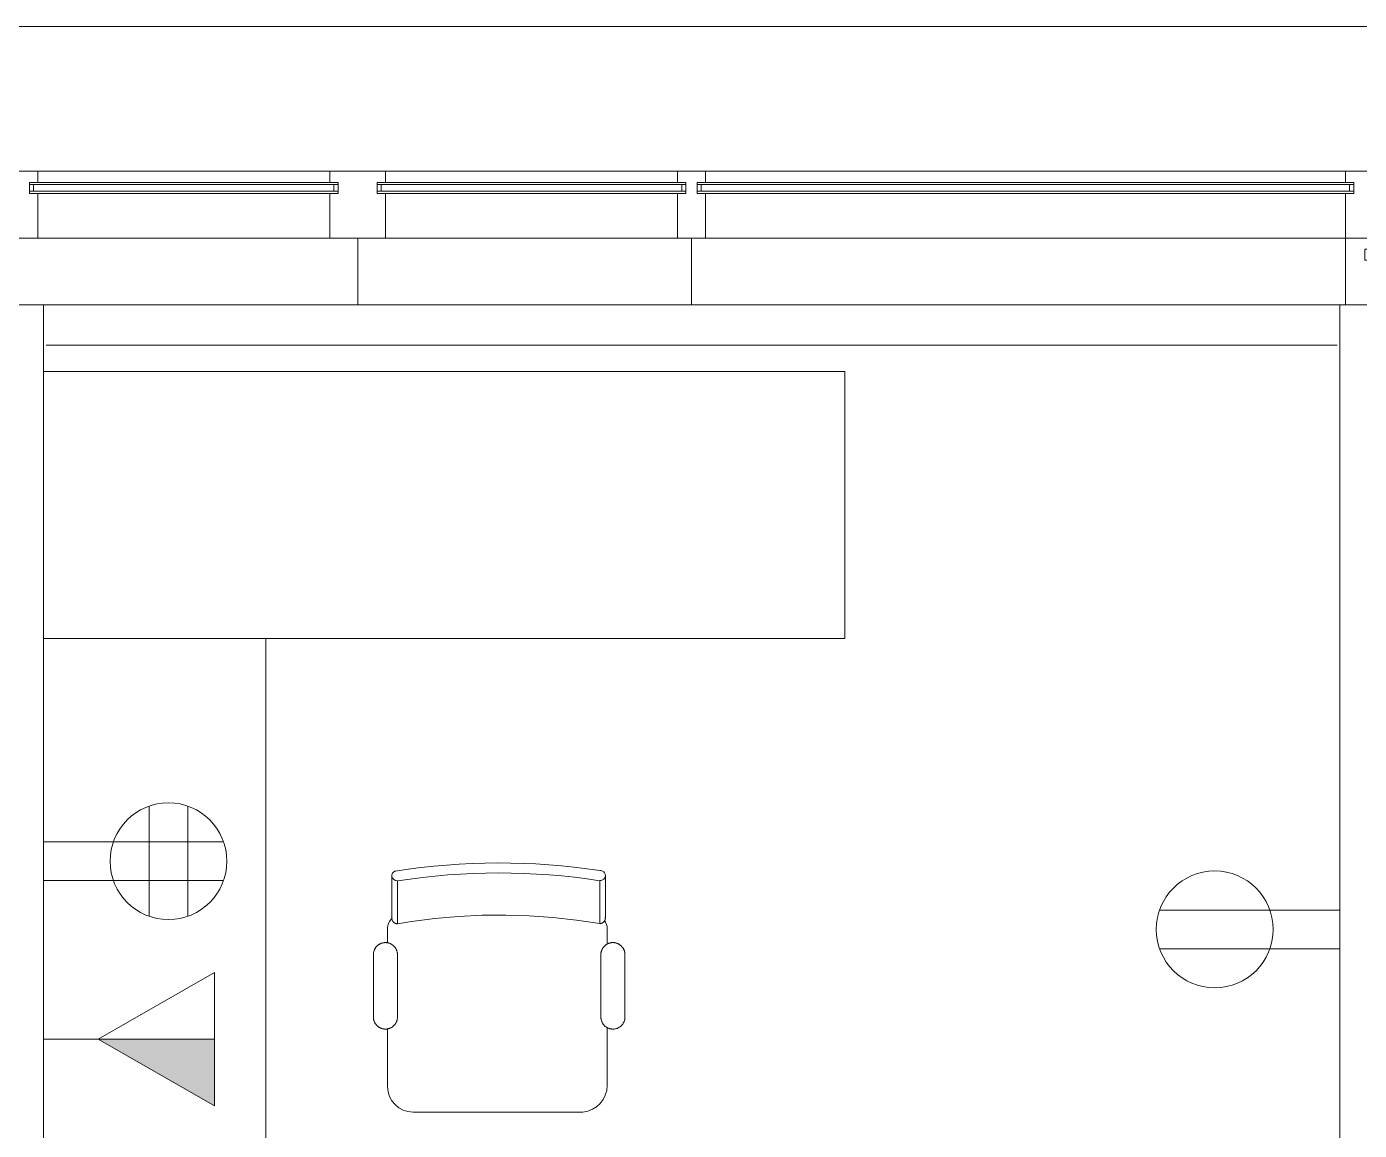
# Model space of a CAD drawing. Header units: inches. Extents: x 1 to 4637, y -664 to 702.
# Drawn here: x 1768.3 to 1888, y 603.2 to 702.4 of the extents above; entities that cross this region are included whole.
import ezdxf

# ---------------------------------------------------------------- set-up
doc = ezdxf.new("R2010")
doc.units = ezdxf.units.IN
doc.header["$MEASUREMENT"] = 0
for name, color, linetype, lineweight in [('A-ANNO-NOTE', 131, 'Continuous', 20), ('A-WALL', 113, 'Continuous', 50), ('B-BASE', 7, 'Continuous', 9), ('I-FURN', 30, 'Continuous', 9), ('I-WALL', 2, 'Continuous', 9), ('NABCA_dwg', 8, 'Continuous', 9), ('NB-WIND-EXT', 7, 'Continuous', 9), ('NB-WIND-MULL', 7, 'Continuous', 9), ('NB-WIND-SILL', 7, 'Continuous', 9)]:
    doc.layers.add(name, color=color, linetype=linetype, lineweight=lineweight)

# ---------------------------------------------------------------- blocks, each defined once
blk = doc.blocks.new('Desk - Group 3 - No Side Chairs-V3-New Construction - Tel_Data_Elec Plan')
at = {"layer": 'I-FURN'}
for p, q in [((0, 72), (72, 72)), ((72, 72), (72, 48)), ((72, 48), (0, 48)), ((0, 48), (20, 48)), ((20, 48), (20, 0)), ((31.82, 26.24), (31.82, 22.37)), ((49.99, 22.39), (49.99, 26.25)), ((30.92, 21.91), (30.92, 20.66)), ((50.66, 20.54), (50.66, 21.91)), ((29.65, 19.6), (29.65, 13.99)), ((31.81, 13.99), (31.81, 19.6)), ((50.09, 19.6), (50.09, 13.99)), ((52.26, 13.99), (52.26, 19.6)), ((30.92, 12.93), (30.92, 7.75)), ((50.66, 7.86), (50.66, 13.04)), ((33.22, 5.45), (48.47, 5.45))]:
    blk.add_line(p, q, dxfattribs=at)
at = {"layer": 'I-FURN', "flags": 128}
for points in [[(31.31, 26.69), (31.31, 26.06), (31.31, 25.48), (31.31, 24.95), (31.31, 24.49), (31.31, 24.08), (31.31, 23.73), (31.31, 23.44), (31.31, 23.21), (31.31, 23.04), (31.31, 22.93), (31.31, 22.88), (31.31, 22.88)], [(50.5, 22.9), (50.5, 22.93), (50.5, 23.02), (50.5, 23.17), (50.5, 23.38), (50.5, 23.65), (50.5, 23.98), (50.5, 24.37), (50.5, 24.82), (50.5, 25.33), (50.5, 25.89), (50.5, 26.51), (50.5, 26.71)], [(31.31, 22.88), (31.31, 22.91), (31.31, 23), (31.31, 23.08)], [(31.59, 22.43), (31.57, 22.44), (31.55, 22.45), (31.53, 22.46), (31.52, 22.47), (31.5, 22.48), (31.49, 22.5), (31.47, 22.51), (31.46, 22.53), (31.44, 22.54), (31.43, 22.56), (31.42, 22.57), (31.4, 22.59), (31.39, 22.6), (31.38, 22.62), (31.37, 22.64), (31.36, 22.66), (31.35, 22.68), (31.35, 22.69), (31.34, 22.71), (31.33, 22.73), (31.33, 22.75), (31.32, 22.77), (31.32, 22.79), (31.32, 22.81), (31.31, 22.83), (31.31, 22.85), (31.31, 22.87), (31.31, 22.88)], [(49.99, 22.39), (47.89, 22.71), (45.78, 22.94), (43.66, 23.09), (41.54, 23.16), (39.42, 23.14), (37.3, 23.04), (35.18, 22.85), (33.07, 22.58), (31.82, 22.37)], [(50.5, 22.9), (50.5, 22.88), (50.5, 22.86), (50.49, 22.84), (50.49, 22.82), (50.49, 22.8), (50.48, 22.78), (50.48, 22.76), (50.47, 22.74), (50.47, 22.72), (50.46, 22.7), (50.45, 22.68), (50.44, 22.66), (50.43, 22.64), (50.42, 22.63), (50.41, 22.61), (50.4, 22.59), (50.38, 22.58), (50.37, 22.56), (50.36, 22.55), (50.34, 22.53), (50.33, 22.52), (50.31, 22.5), (50.3, 22.49), (50.28, 22.48), (50.26, 22.47), (50.25, 22.46), (50.23, 22.45), (50.21, 22.44), (50.19, 22.43), (50.17, 22.42), (50.16, 22.42), (50.14, 22.41), (50.12, 22.4), (50.1, 22.4), (50.08, 22.4), (50.06, 22.39), (50.04, 22.39), (50.02, 22.39), (50, 22.39), (49.99, 22.39)], [(50.5, 23.1), (50.5, 22.97), (50.5, 22.91), (50.5, 22.9)], [(31.82, 22.37), (31.8, 22.37), (31.78, 22.37), (31.76, 22.38), (31.74, 22.38), (31.72, 22.38), (31.7, 22.39), (31.68, 22.39), (31.66, 22.4), (31.64, 22.4), (31.62, 22.41), (31.6, 22.42), (31.59, 22.43)], [(31.81, 19.6), (31.81, 19.64), (31.81, 19.68), (31.81, 19.73), (31.8, 19.77), (31.79, 19.81), (31.78, 19.86), (31.77, 19.9), (31.76, 19.94), (31.74, 19.98), (31.73, 20.02), (31.71, 20.06), (31.69, 20.1), (31.67, 20.14), (31.65, 20.17), (31.63, 20.21), (31.6, 20.24), (31.57, 20.28), (31.55, 20.31), (31.52, 20.34), (31.49, 20.37), (31.45, 20.4), (31.42, 20.43), (31.39, 20.46), (31.35, 20.48), (31.32, 20.51), (31.28, 20.53), (31.24, 20.55), (31.2, 20.57), (31.16, 20.59), (31.12, 20.61), (31.08, 20.62), (31.04, 20.64), (31, 20.65), (30.96, 20.66), (30.92, 20.66), (30.87, 20.67), (30.83, 20.68), (30.79, 20.68), (30.74, 20.68), (30.7, 20.68), (30.66, 20.68), (30.61, 20.67), (30.57, 20.67), (30.53, 20.66), (30.49, 20.65), (30.44, 20.64), (30.4, 20.63), (30.36, 20.62), (30.32, 20.6), (30.28, 20.58), (30.24, 20.56), (30.2, 20.54), (30.17, 20.52), (30.13, 20.5), (30.1, 20.47), (30.06, 20.45), (30.03, 20.42), (30, 20.39), (29.96, 20.36), (29.93, 20.33), (29.91, 20.3), (29.88, 20.26), (29.85, 20.23), (29.83, 20.19), (29.8, 20.16), (29.78, 20.12), (29.76, 20.08), (29.74, 20.04), (29.73, 20), (29.71, 19.96), (29.7, 19.92), (29.69, 19.88), (29.68, 19.84), (29.67, 19.79), (29.66, 19.75), (29.66, 19.71), (29.65, 19.66), (29.65, 19.62), (29.65, 19.6)], [(52.26, 19.6), (52.26, 19.64), (52.26, 19.69), (52.25, 19.73), (52.25, 19.77), (52.24, 19.81), (52.23, 19.86), (52.22, 19.9), (52.21, 19.94), (52.19, 19.98), (52.18, 20.02), (52.16, 20.06), (52.14, 20.1), (52.12, 20.14), (52.1, 20.17), (52.07, 20.21), (52.05, 20.25), (52.02, 20.28), (51.99, 20.31), (51.96, 20.35), (51.93, 20.38), (51.9, 20.41), (51.87, 20.43), (51.83, 20.46), (51.8, 20.49), (51.76, 20.51), (51.73, 20.53), (51.69, 20.55), (51.65, 20.57), (51.61, 20.59), (51.57, 20.61), (51.53, 20.62), (51.49, 20.64), (51.45, 20.65), (51.4, 20.66), (51.36, 20.67), (51.32, 20.67), (51.28, 20.68), (51.23, 20.68), (51.19, 20.68), (51.15, 20.68), (51.1, 20.68), (51.06, 20.68), (51.02, 20.67), (50.97, 20.66), (50.93, 20.65), (50.89, 20.64), (50.85, 20.63), (50.81, 20.62), (50.77, 20.6), (50.73, 20.58), (50.69, 20.57), (50.65, 20.54), (50.61, 20.52), (50.58, 20.5), (50.54, 20.47), (50.51, 20.45), (50.47, 20.42), (50.44, 20.39), (50.41, 20.36), (50.38, 20.33), (50.35, 20.3), (50.32, 20.26), (50.3, 20.23), (50.27, 20.19), (50.25, 20.16), (50.23, 20.12), (50.21, 20.08), (50.19, 20.04), (50.17, 20), (50.16, 19.96), (50.14, 19.92), (50.13, 19.88), (50.12, 19.84), (50.11, 19.79), (50.1, 19.75), (50.1, 19.71), (50.1, 19.67), (50.09, 19.62), (50.09, 19.6)], [(29.65, 13.99), (29.65, 13.95), (29.65, 13.9), (29.66, 13.86), (29.66, 13.82), (29.67, 13.78), (29.68, 13.73), (29.69, 13.69), (29.7, 13.65), (29.72, 13.61), (29.74, 13.57), (29.75, 13.53), (29.77, 13.49), (29.79, 13.45), (29.82, 13.42), (29.84, 13.38), (29.86, 13.34), (29.89, 13.31), (29.92, 13.28), (29.95, 13.24), (29.98, 13.21), (30.01, 13.18), (30.04, 13.16), (30.08, 13.13), (30.11, 13.1), (30.15, 13.08), (30.18, 13.06), (30.22, 13.04), (30.26, 13.02), (30.3, 13), (30.34, 12.98), (30.38, 12.97), (30.42, 12.95), (30.46, 12.94), (30.51, 12.93), (30.55, 12.92), (30.59, 12.92), (30.63, 12.91), (30.68, 12.91), (30.72, 12.91), (30.76, 12.91), (30.81, 12.91), (30.85, 12.91), (30.89, 12.92), (30.94, 12.93), (30.98, 12.94), (31.02, 12.95), (31.06, 12.96), (31.1, 12.97), (31.14, 12.99), (31.18, 13.01), (31.22, 13.02), (31.26, 13.05), (31.3, 13.07), (31.33, 13.09), (31.37, 13.12), (31.4, 13.14), (31.44, 13.17), (31.47, 13.2), (31.5, 13.23), (31.53, 13.26), (31.56, 13.29), (31.59, 13.33), (31.61, 13.36), (31.64, 13.4), (31.66, 13.43), (31.68, 13.47), (31.7, 13.51), (31.72, 13.55), (31.74, 13.59), (31.75, 13.63), (31.77, 13.67), (31.78, 13.71), (31.79, 13.75), (31.8, 13.79), (31.8, 13.84), (31.81, 13.88), (31.81, 13.92), (31.81, 13.97), (31.81, 13.99)], [(50.09, 13.99), (50.09, 13.95), (50.1, 13.9), (50.1, 13.86), (50.11, 13.82), (50.12, 13.77), (50.12, 13.73), (50.14, 13.69), (50.15, 13.65), (50.16, 13.61), (50.18, 13.57), (50.2, 13.53), (50.22, 13.49), (50.24, 13.45), (50.26, 13.41), (50.28, 13.38), (50.31, 13.34), (50.33, 13.31), (50.36, 13.28), (50.39, 13.24), (50.42, 13.21), (50.45, 13.18), (50.49, 13.15), (50.52, 13.13), (50.56, 13.1), (50.59, 13.08), (50.63, 13.06), (50.67, 13.03), (50.71, 13.01), (50.74, 13), (50.78, 12.98), (50.83, 12.96), (50.87, 12.95), (50.91, 12.94), (50.95, 12.93), (50.99, 12.92), (51.04, 12.92), (51.08, 12.91), (51.12, 12.91), (51.17, 12.91), (51.21, 12.91), (51.25, 12.91), (51.3, 12.91), (51.34, 12.92), (51.38, 12.93), (51.42, 12.93), (51.47, 12.95), (51.51, 12.96), (51.55, 12.97), (51.59, 12.99), (51.63, 13), (51.67, 13.02), (51.71, 13.04), (51.74, 13.07), (51.78, 13.09), (51.82, 13.11), (51.85, 13.14), (51.88, 13.17), (51.92, 13.2), (51.95, 13.23), (51.98, 13.26), (52.01, 13.29), (52.03, 13.32), (52.06, 13.36), (52.08, 13.39), (52.11, 13.43), (52.13, 13.47), (52.15, 13.51), (52.17, 13.55), (52.18, 13.59), (52.2, 13.63), (52.21, 13.67), (52.22, 13.71), (52.24, 13.75), (52.24, 13.79), (52.25, 13.84), (52.26, 13.88), (52.26, 13.92), (52.26, 13.97), (52.26, 13.99)]]:
    blk.add_lwpolyline(points, dxfattribs=at)
at = {"layer": 'I-FURN'}
for centre, radius, start, end in [((32.24, 21.91), 1.32, 132.1873, 180), ((49.34, 21.91), 1.32, 360, 35.7227), ((33.22, 7.75), 2.3, 180, 270), ((48.24, 7.86), 2.42, 275.3193, 360)]:
    blk.add_arc(centre, radius, start, end, dxfattribs=at)
for centre, major_axis, ratio, start_param, end_param in [((40.95, -20.81), (54.09, 0), 0.899459, 1.402966, 1.74368), ((31.82, 26.69), (0.507, 0), 0.899459, 1.913366, 4.712389), ((40.95, -20.81), (53.09, 0), 0.899459, 1.399774, 1.74371), ((49.99, 26.71), (-0.507, 0), 0.899459, 1.570796, 4.712389), ((31.82, 23.08), (0.507, 0), 0.99468, 2.996027, 3.185649), ((49.99, 23.1), (-0.507, 0), 0.99468, 2.879793, 3.141593)]:
    blk.add_ellipse(centre, major_axis=major_axis, ratio=ratio, start_param=start_param, end_param=end_param, dxfattribs=at)
blk = doc.blocks.new('NABCA_dwg_MA-2900-8th-120718_dwg-2391440-New Construction - Test Fit Plan-2421454-New Construction - Tel_Data_Elec Plan')
at = {"layer": 'B-BASE', "flags": 128}
blk.add_lwpolyline([(-5935.21, -3896.6), (-5935.21, -3904.1), (-8374.21, -3904.1), (-8374.21, -2881.08), (-8378.21, -2881.08), (-8378.21, -2538.1), (-5818.21, -2538.1), (-5818.21, -2548.1)], dxfattribs=at)
at = {"layer": 'NB-WIND-EXT'}
for p, q in [((-7604.96, -2552.1), (-7632.71, -2552.1)), ((-7604.96, -2552.3), (-7632.71, -2552.3)), ((-7604.96, -2552.9), (-7632.71, -2552.9)), ((-7632.34, -2552.9), (-7632.34, -2552.3)), ((-7605.34, -2552.9), (-7605.34, -2552.3)), ((-7601.46, -2552.1), (-7573.71, -2552.1)), ((-7601.46, -2552.3), (-7573.71, -2552.3)), ((-7601.46, -2552.9), (-7573.71, -2552.9)), ((-7601.09, -2552.9), (-7601.09, -2552.3)), ((-7574.09, -2552.9), (-7574.09, -2552.3)), ((-7572.71, -2552.1), (-7514.46, -2552.1)), ((-7572.71, -2552.3), (-7513.71, -2552.3)), ((-7572.71, -2552.9), (-7513.71, -2552.9)), ((-7572.34, -2552.9), (-7572.34, -2552.3)), ((-7514.09, -2552.9), (-7514.09, -2552.3)), ((-7604.96, -2553.1), (-7632.71, -2553.1)), ((-7601.46, -2553.1), (-7573.71, -2553.1)), ((-7572.71, -2553.1), (-7514.46, -2553.1))]:
    blk.add_line(p, q, dxfattribs=at)
at = {"layer": 'NB-WIND-MULL', "flags": 128}
for points in [[(-7632.71, -2553.1), (-7632.71, -2552.1), (-7631.96, -2552.1), (-7631.96, -2551.1), (-7634.46, -2551.1), (-7634.46, -2552.1), (-7633.71, -2552.1), (-7633.71, -2553.1), (-7634.46, -2553.1), (-7634.46, -2557.1), (-7631.96, -2557.1), (-7631.96, -2553.1)], [(-7604.96, -2553.1), (-7604.96, -2552.1), (-7605.71, -2552.1), (-7605.71, -2551.1), (-7600.71, -2551.1), (-7600.71, -2552.1), (-7601.46, -2552.1), (-7601.46, -2553.1), (-7600.71, -2553.1), (-7600.71, -2557.1), (-7605.71, -2557.1), (-7605.71, -2553.1)], [(-7572.71, -2553.1), (-7572.71, -2552.1), (-7571.96, -2552.1), (-7571.96, -2551.1), (-7574.46, -2551.1), (-7574.46, -2552.1), (-7573.71, -2552.1), (-7573.71, -2553.1), (-7574.46, -2553.1), (-7574.46, -2557.1), (-7571.96, -2557.1), (-7571.96, -2553.1)], [(-7514.46, -2551.1), (-7514.46, -2552.1), (-7513.71, -2552.1), (-7513.71, -2553.1), (-7514.46, -2553.1), (-7514.46, -2557.1), (-7511.96, -2557.1), (-7511.96, -2551.1)]]:
    blk.add_lwpolyline(points, close=True, dxfattribs=at)
for points in [[(-7574.46, -2557.1), (-7574.46, -2553.1), (-7573.71, -2553.1), (-7573.71, -2552.1), (-7574.46, -2552.1), (-7574.46, -2551.1), (-7571.96, -2551.1), (-7571.96, -2552.1), (-7572.71, -2552.1), (-7572.71, -2553.1), (-7571.96, -2553.1), (-7571.96, -2557.1), (-7514.46, -2557.1), (-7514.46, -2563.1)], [(-7514.46, -2557.1), (-7511.96, -2557.1), (-7511.96, -2558.1), (-7512.71, -2558.1), (-7512.71, -2559.1), (-7511.96, -2559.1), (-7511.96, -2563.1)]]:
    blk.add_lwpolyline(points, dxfattribs=at)
at = {"layer": 'NB-WIND-SILL'}
for p, q in [((-7605.71, -2551.1), (-7631.96, -2551.1)), ((-7600.71, -2551.1), (-7574.46, -2551.1)), ((-7571.97, -2551.1), (-7514.46, -2551.1)), ((-7605.71, -2557.1), (-7631.96, -2557.1)), ((-7600.71, -2557.1), (-7574.46, -2557.1)), ((-7573.21, -2557.1), (-7573.21, -2563.1))]:
    blk.add_line(p, q, dxfattribs=at)
at = {"layer": 'NB-WIND-SILL', "flags": 128}
for points in [[(-7603.21, -2557.1), (-7603.21, -2561.1), (-7603.21, -2557.1), (-7603.21, -2563.1)], [(-7515.21, -2563.1), (-7631.21, -2563.1), (-7574.96, -2563.1)], [(-7515.21, -2566.73), (-7631.21, -2566.73), (-7574.96, -2566.73)]]:
    blk.add_lwpolyline(points, dxfattribs=at)
blk = doc.blocks.new('NABCA_dwg-2391440-New Construction - Tel_Data_Elec Plan')
at = {"layer": 'A-WALL', "color": 250, "lineweight": 20}
for p, q in [((2471.27, 677.4), (2471.02, 677.4)), ((2587.52, 677.4), (2587.27, 677.4))]:
    blk.add_line(p, q, dxfattribs=at)
blk.add_blockref('NABCA_dwg_MA-2900-8th-120718_dwg-2391440-New Construction - Test Fit Plan-2421454-New Construction - Tel_Data_Elec Plan', (10102.48, 3240.5))

msp = doc.modelspace()

# ---------------------------------------------------------------- hatches: boundary and pattern name
at = {"layer": 'A-ANNO-NOTE', "lineweight": 9}
msp.add_hatch(color=256, dxfattribs=at).paths.add_polyline_path([(1785.16, 605.4), (1785.16, 611.4), (1774.7, 611.4), (1777.14, 610)], flags=0)

# ---------------------------------------------------------------- linework, layer by layer
at = {"layer": 'A-ANNO-NOTE'}
for p, q in [((1779.29, 622.45), (1779.29, 632.35)), ((1782.77, 622.45), (1782.77, 632.35)), ((1769.79, 629.14), (1785.98, 629.14)), ((1769.79, 625.66), (1785.98, 625.66)), ((1886.29, 623.01), (1870.09, 623.01)), ((1886.29, 619.53), (1870.09, 619.53)), ((1774.7, 611.4), (1785.16, 617.4)), ((1785.16, 605.4), (1785.16, 617.4)), ((1769.79, 611.4), (1785.16, 611.4)), ((1785.16, 611.4), (1774.7, 611.4)), ((1774.7, 611.4), (1785.16, 605.4)), ((1774.7, 611.4), (1785.16, 605.4)), ((1785.16, 605.4), (1785.16, 611.4))]:
    msp.add_line(p, q, dxfattribs=at)
for centre in [(1781.03, 627.4), (1875.04, 621.27)]:
    msp.add_circle(centre, 5.25, dxfattribs=at)
at = {"layer": 'I-WALL', "color": 250, "lineweight": 20}
for p, q in [((1769.79, 677.4), (1766.29, 677.4)), ((1769.79, 530.02), (1769.79, 677.4)), ((1886.29, 677.4), (1886.29, 530.02)), ((1889.79, 677.4), (1886.29, 677.4))]:
    msp.add_line(p, q, dxfattribs=at)

# ---------------------------------------------------------------- block references
at = {"layer": 'I-FURN'}
msp.add_blockref('Desk - Group 3 - No Side Chairs-V3-New Construction - Tel_Data_Elec Plan', (1769.79, 599.4), dxfattribs=at)
at = {"layer": 'NABCA_dwg', "color": 7}
msp.add_blockref('NABCA_dwg-2391440-New Construction - Tel_Data_Elec Plan', (-701.24, 0), dxfattribs=at)

doc.saveas('drawing.dxf')
